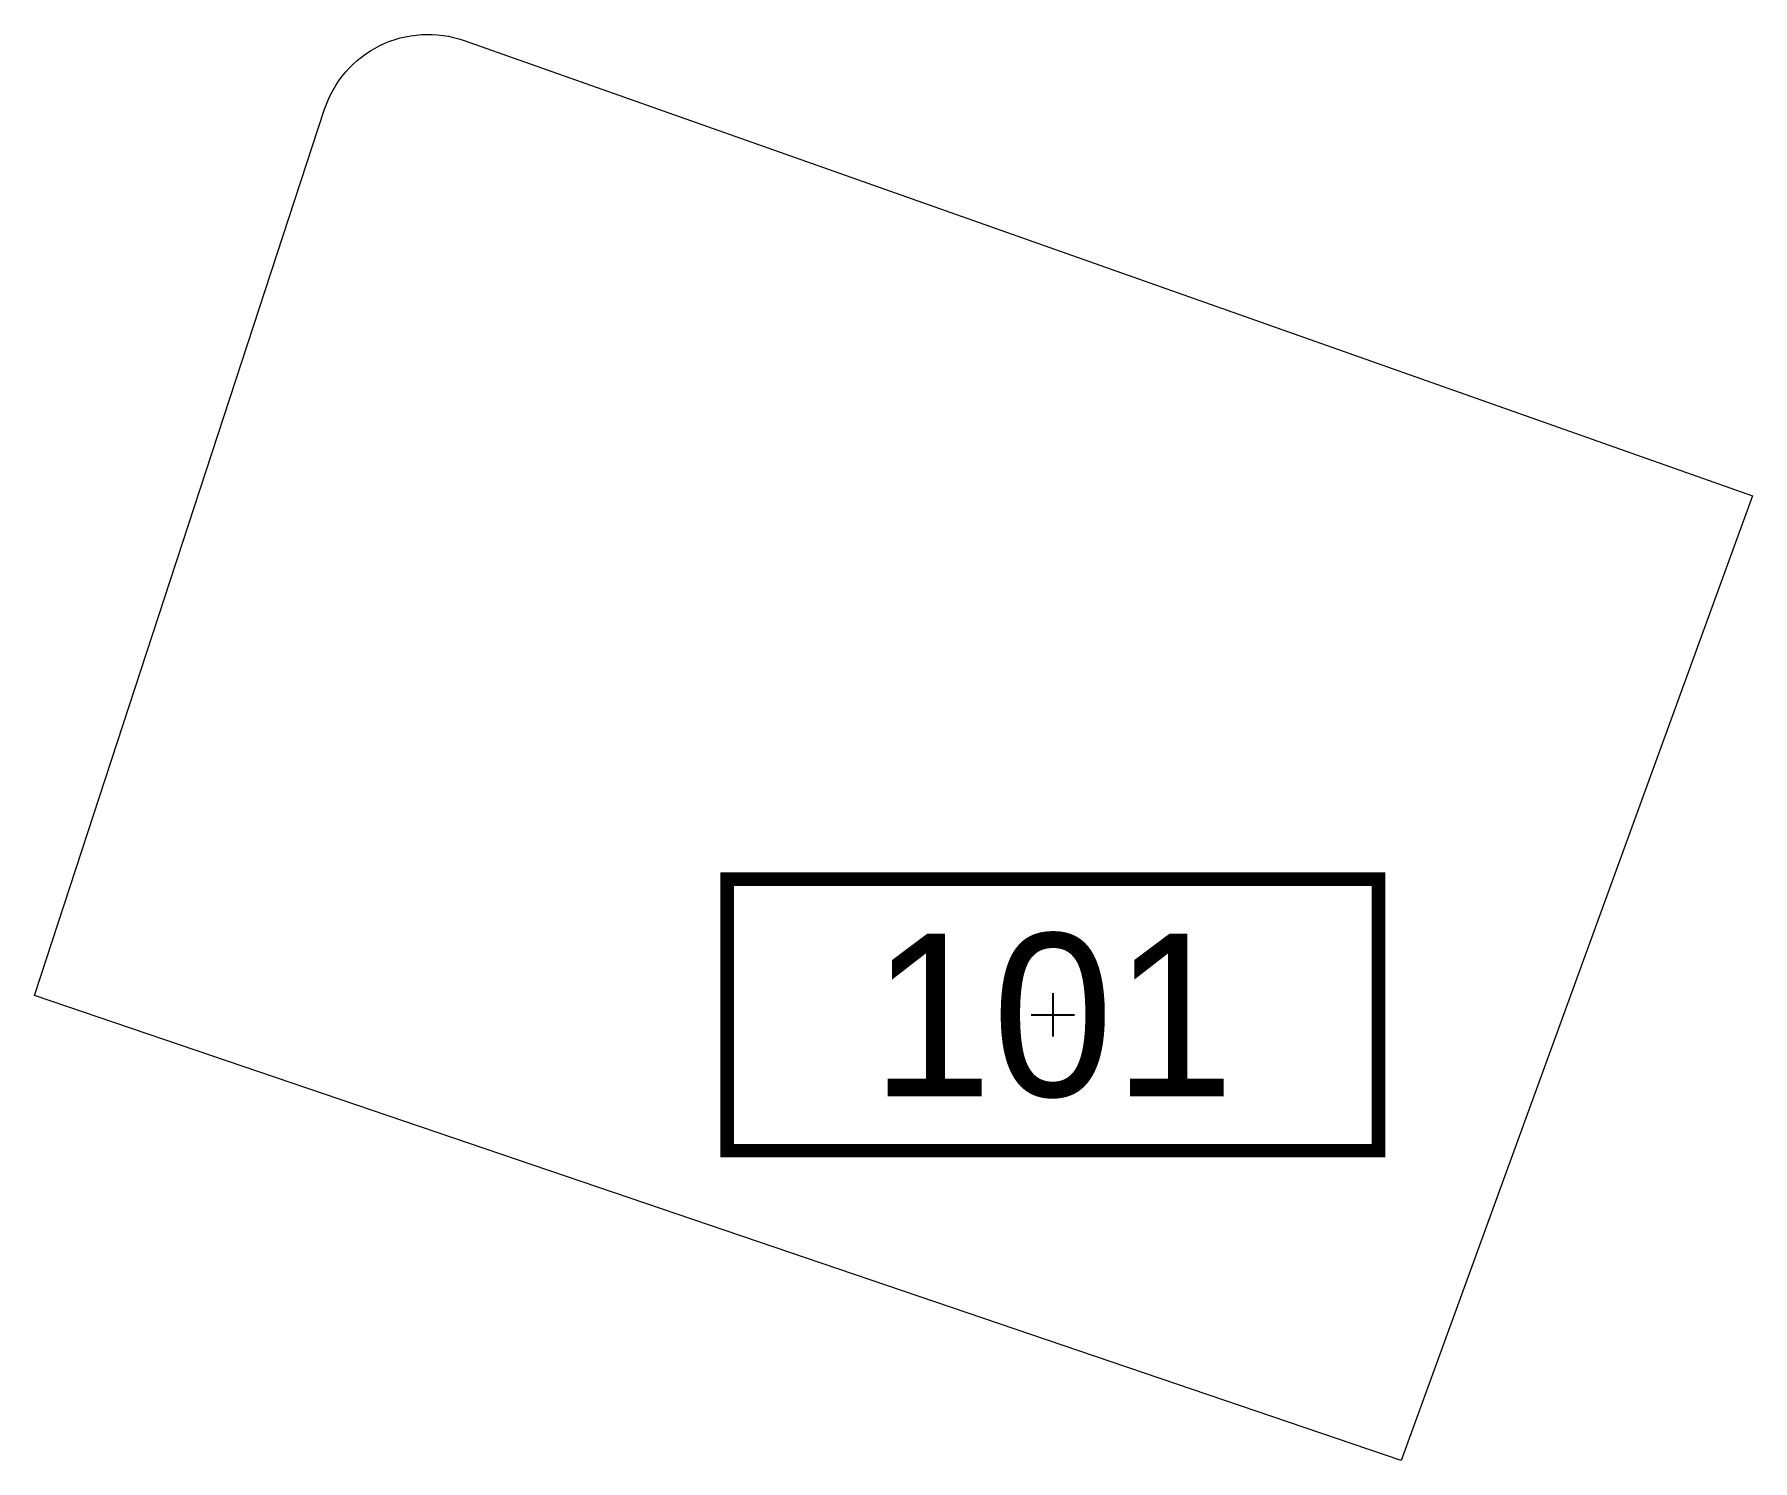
# Model space of a CAD drawing. Extents: x 186780.9 to 186828.4, y 654778.7 to 654818.1.
import ezdxf
from ezdxf.enums import TextEntityAlignment as Align

# ---------------------------------------------------------------- set-up
doc = ezdxf.new("R2010")
doc.units = 0
doc.layers.add('pcell', color=160, linetype='Continuous')
doc.layers.add('scellno', color=160, linetype='Continuous')
doc.styles.add('hebtxt', font='hebtxt.shx')

# ---------------------------------------------------------------- blocks, each defined once
blk = doc.blocks.new('Cellno')
at = {"color": 2}
for points in [[(0, 0.4), (0, -0.4)], [(-0.4, 0), (0.4, 0)]]:
    blk.add_lwpolyline(points, dxfattribs=at)
at = {"layer": 'scellno', "const_width": 0.25}
blk.add_lwpolyline([(6, 2.5), (-6, 2.5), (-6, -2.5), (6, -2.5)], close=True, dxfattribs=at)
at = {"layer": 'scellno', "style": 'hebtxt'}
blk.add_attdef('CELLNO', text='', height=3, dxfattribs=at).set_placement((0, 0), align=Align.MIDDLE)
at = {"layer": 'scellno', "style": 'hebtxt', "flags": 1}
for tag, p in [('CODE', (-0.287, -6)), ('AREA', (0.213, -8.967))]:
    blk.add_attdef(tag, text='', height=2.5, dxfattribs=at).set_placement(p, align=Align.CENTER)

msp = doc.modelspace()

# ---------------------------------------------------------------- linework, layer by layer
at = {"layer": 'pcell', "lineweight": 0}
msp.add_lwpolyline([(186788.921, 654815.992, -0.420899), (186792.775, 654817.888), (186828.38, 654805.31), (186818.67, 654778.65), (186780.9, 654791.5)], format="xyb", close=True, dxfattribs=at)

# ---------------------------------------------------------------- block references
at = {"layer": 'scellno', "lineweight": 0, "xscale": 1.5, "yscale": 1.5, "zscale": 1.5}
msp.add_blockref('Cellno', (186809.041, 654790.966), dxfattribs=at).add_auto_attribs({'CELLNO': '101'})

doc.saveas('drawing.dxf')
